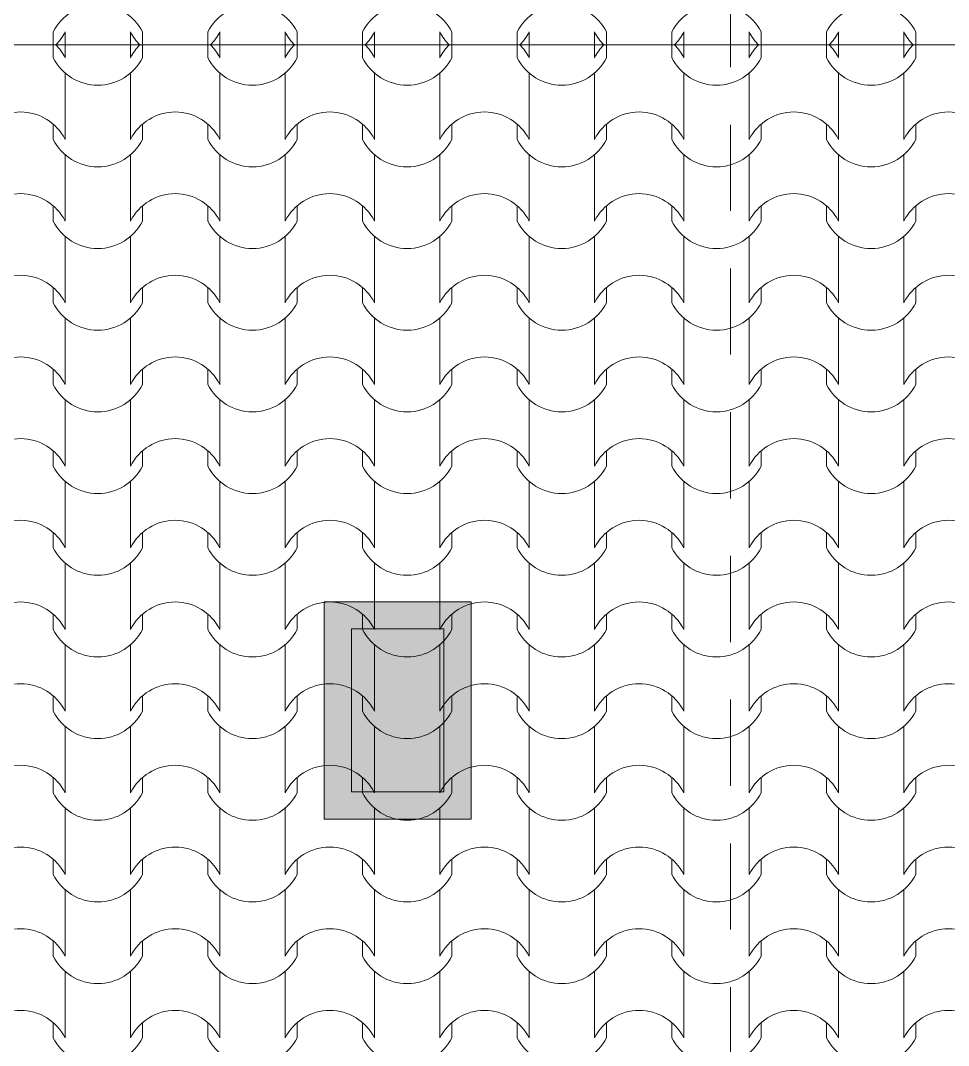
# Model space of a CAD drawing. Header units: feet. Extents: x 2791058 to 2855058, y -67651 to -26651.
# Drawn here: x 2826009 to 2829423, y -53907 to -50133 of the extents above; entities that cross this region are included whole.
import ezdxf

# ---------------------------------------------------------------- set-up
doc = ezdxf.new("R2010")
doc.units = ezdxf.units.FT
doc.header["$MEASUREMENT"] = 0
doc.linetypes.add('Long Dashed', pattern=[529.166651, 317.499995, -211.666656])
doc.layers.add('Shell - Roof_Pen_No__20', color=1, linetype='Continuous', lineweight=0)
doc.layers.add('Structural - Bearing_Pen_No__1', color=7, linetype='Continuous', lineweight=0)
doc.layers.add('Structural - Bearing_Pen_No__62', color=7, linetype='Continuous', lineweight=0, true_color=0xaaaaaa)
doc.layers.add('Structural - Bearing_Pen_No__82', color=7, linetype='Continuous', lineweight=0, true_color=0xaaaaaa)

# ---------------------------------------------------------------- blocks, each defined once
blk = doc.blocks.new('*X5', base_point=(2247653.8, -76425))
at = {"layer": 'Structural - Bearing_Pen_No__62', "color": 253, "linetype": 'Continuous', "lineweight": 0, "true_color": 0xaaaaaa}
for p, q in [((2826129.5, -50222.7), (2826129.5, -50175.3)), ((2826173.5, -50222.7), (2826173.5, -50175.3)), ((2826414, -50222.7), (2826414, -50175.3)), ((2826458, -50222.7), (2826458, -50175.3)), ((2826698.4, -50222.7), (2826698.4, -50175.3)), ((2826742.4, -50222.7), (2826742.4, -50175.3)), ((2826982.9, -50222.7), (2826982.9, -50175.3)), ((2827026.9, -50222.7), (2827026.9, -50175.3)), ((2827267.4, -50222.7), (2827267.4, -50175.3)), ((2827311.4, -50222.7), (2827311.4, -50175.3)), ((2827551.9, -50222.7), (2827551.9, -50175.3)), ((2827595.9, -50222.7), (2827595.9, -50175.3)), ((2827836.4, -50222.7), (2827836.4, -50175.3)), ((2827880.4, -50222.7), (2827880.4, -50175.3)), ((2828120.8, -50222.7), (2828120.8, -50175.3)), ((2828164.8, -50222.7), (2828164.8, -50175.3)), ((2828405.3, -50222.7), (2828405.3, -50175.3)), ((2828449.3, -50222.7), (2828449.3, -50175.3)), ((2828689.8, -50222.7), (2828689.8, -50175.3)), ((2828733.8, -50222.7), (2828733.8, -50175.3)), ((2828974.3, -50222.7), (2828974.3, -50175.3)), ((2829018.3, -50222.7), (2829018.3, -50175.3)), ((2829258.8, -50222.7), (2829258.8, -50175.3)), ((2829302.8, -50222.7), (2829302.8, -50175.3))]:
    blk.add_line(p, q, dxfattribs=at)
for centre, radius, start, end in [((2826293.7, -50257.9), 183.9, 26.7044, 153.2956), ((2826862.7, -50257.9), 183.9, 26.7044, 153.2956), ((2827431.6, -50257.9), 183.9, 26.7044, 153.2956), ((2828000.6, -50257.9), 183.9, 26.7044, 153.2956), ((2828569.6, -50257.9), 183.9, 26.7044, 153.2956), ((2829138.5, -50257.9), 183.9, 26.7044, 153.2956), ((2826008.7, -50091.4), 184.9, 314.7673, 333.0115), ((2826578.8, -50091.4), 184.9, 206.9885, 225.2327), ((2826577.7, -50091.4), 184.9, 314.7673, 333.0115), ((2827147.7, -50091.4), 184.9, 206.9885, 225.2327), ((2827146.6, -50091.4), 184.9, 314.7673, 333.0115), ((2827716.7, -50091.4), 184.9, 206.9885, 225.2327), ((2827715.6, -50091.4), 184.9, 314.7673, 333.0115), ((2828285.6, -50091.4), 184.9, 206.9885, 225.2327), ((2828284.5, -50091.4), 184.9, 314.7673, 333.0115), ((2828854.6, -50091.4), 184.9, 206.9885, 225.2327), ((2828853.5, -50091.4), 184.9, 314.7673, 333.0115), ((2829423.6, -50091.4), 184.9, 206.9885, 225.2327)]:
    blk.add_arc(centre, radius, start, end, dxfattribs=at)
blk = doc.blocks.new('Fill_3', base_point=(2247653.8, -74425))
at = {"layer": 'Structural - Bearing_Pen_No__1', "color": 7, "linetype": 'Continuous', "lineweight": 0}
blk.add_line((2821166.5, -50222.7), (2837066.5, -50222.7), dxfattribs=at)
at = {"layer": 'Structural - Bearing_Pen_No__62', "color": 253, "linetype": 'Continuous', "lineweight": 0, "true_color": 0xaaaaaa}
blk.add_blockref('*X5', (2247653.8, -76425), dxfattribs=at)
blk = doc.blocks.new('*X7', base_point=(2247653.8, -76425))
at = {"layer": 'Structural - Bearing_Pen_No__62', "color": 253, "linetype": 'Continuous', "lineweight": 0, "true_color": 0xaaaaaa}
for p, q in [((2826129.5, -50222.7), (2826129.5, -50270.1)), ((2826173.5, -50222.7), (2826173.5, -50270.1)), ((2826414, -50222.7), (2826414, -50270.1)), ((2826458, -50222.7), (2826458, -50270.1)), ((2826698.4, -50222.7), (2826698.4, -50270.1)), ((2826742.4, -50222.7), (2826742.4, -50270.1)), ((2826982.9, -50222.7), (2826982.9, -50270.1)), ((2827026.9, -50222.7), (2827026.9, -50270.1)), ((2827267.4, -50222.7), (2827267.4, -50270.1)), ((2827311.4, -50222.7), (2827311.4, -50270.1)), ((2827551.9, -50222.7), (2827551.9, -50270.1)), ((2827595.9, -50222.7), (2827595.9, -50270.1)), ((2827836.4, -50222.7), (2827836.4, -50270.1)), ((2827880.4, -50222.7), (2827880.4, -50270.1)), ((2828120.8, -50222.7), (2828120.8, -50270.1)), ((2828164.8, -50222.7), (2828164.8, -50270.1)), ((2828405.3, -50222.7), (2828405.3, -50270.1)), ((2828449.3, -50222.7), (2828449.3, -50270.1)), ((2828689.8, -50222.7), (2828689.8, -50270.1)), ((2828733.8, -50222.7), (2828733.8, -50270.1)), ((2828974.3, -50222.7), (2828974.3, -50270.1)), ((2829018.3, -50222.7), (2829018.3, -50270.1)), ((2829258.8, -50222.7), (2829258.8, -50270.1)), ((2829302.8, -50222.7), (2829302.8, -50270.1)), ((2826173.5, -50326.9), (2826173.5, -50448.8)), ((2826414, -50326.9), (2826414, -50448.8)), ((2826742.4, -50326.9), (2826742.4, -50448.8)), ((2826982.9, -50326.9), (2826982.9, -50448.8)), ((2827311.4, -50326.9), (2827311.4, -50448.8)), ((2827551.9, -50326.9), (2827551.9, -50448.8)), ((2827880.4, -50326.9), (2827880.4, -50448.8)), ((2828120.8, -50326.9), (2828120.8, -50448.8)), ((2828449.3, -50326.9), (2828449.3, -50448.8)), ((2828689.8, -50326.9), (2828689.8, -50448.8)), ((2829018.3, -50326.9), (2829018.3, -50448.8)), ((2829258.8, -50326.9), (2829258.8, -50448.8)), ((2826173.5, -50448.8), (2826173.5, -50570.7)), ((2826414, -50448.8), (2826414, -50570.7)), ((2826742.4, -50448.8), (2826742.4, -50570.7)), ((2826982.9, -50448.8), (2826982.9, -50570.7)), ((2827311.4, -50448.8), (2827311.4, -50570.7)), ((2827551.9, -50448.8), (2827551.9, -50570.7)), ((2827880.4, -50448.8), (2827880.4, -50570.7)), ((2828120.8, -50448.8), (2828120.8, -50570.7)), ((2828449.3, -50448.8), (2828449.3, -50570.7)), ((2828689.8, -50448.8), (2828689.8, -50570.7)), ((2829018.3, -50448.8), (2829018.3, -50570.7)), ((2829258.8, -50448.8), (2829258.8, -50570.7)), ((2826129.5, -50514.7), (2826129.5, -50570.7)), ((2826458, -50514.7), (2826458, -50570.7)), ((2826698.4, -50514.7), (2826698.4, -50570.7)), ((2827026.9, -50514.7), (2827026.9, -50570.7)), ((2827267.4, -50514.7), (2827267.4, -50570.7)), ((2827595.9, -50514.7), (2827595.9, -50570.7)), ((2827836.4, -50514.7), (2827836.4, -50570.7)), ((2828164.8, -50514.7), (2828164.8, -50570.7)), ((2828405.3, -50514.7), (2828405.3, -50570.7)), ((2828733.8, -50514.7), (2828733.8, -50570.7)), ((2828974.3, -50514.7), (2828974.3, -50570.7)), ((2829302.8, -50514.7), (2829302.8, -50570.7)), ((2826173.5, -50627.5), (2826173.5, -50749.5)), ((2826414, -50627.5), (2826414, -50749.5)), ((2826742.4, -50627.5), (2826742.4, -50749.5)), ((2826982.9, -50627.5), (2826982.9, -50749.5)), ((2827311.4, -50627.5), (2827311.4, -50749.5)), ((2827551.9, -50627.5), (2827551.9, -50749.5)), ((2827880.4, -50627.5), (2827880.4, -50749.5)), ((2828120.8, -50627.5), (2828120.8, -50749.5)), ((2828449.3, -50627.5), (2828449.3, -50749.5)), ((2828689.8, -50627.5), (2828689.8, -50749.5)), ((2829018.3, -50627.5), (2829018.3, -50749.5)), ((2829258.8, -50627.5), (2829258.8, -50749.5)), ((2826173.5, -50749.5), (2826173.5, -50871.4)), ((2826414, -50749.5), (2826414, -50871.4)), ((2826742.4, -50749.5), (2826742.4, -50871.4)), ((2826982.9, -50749.5), (2826982.9, -50871.4)), ((2827311.4, -50749.5), (2827311.4, -50871.4)), ((2827551.9, -50749.5), (2827551.9, -50871.4)), ((2827880.4, -50749.5), (2827880.4, -50871.4)), ((2828120.8, -50749.5), (2828120.8, -50871.4)), ((2828449.3, -50749.5), (2828449.3, -50871.4)), ((2828689.8, -50749.5), (2828689.8, -50871.4)), ((2829018.3, -50749.5), (2829018.3, -50871.4)), ((2829258.8, -50749.5), (2829258.8, -50871.4)), ((2826129.5, -50815.4), (2826129.5, -50871.4)), ((2826458, -50815.4), (2826458, -50871.4)), ((2826698.4, -50815.4), (2826698.4, -50871.4)), ((2827026.9, -50815.4), (2827026.9, -50871.4)), ((2827267.4, -50815.4), (2827267.4, -50871.4)), ((2827595.9, -50815.4), (2827595.9, -50871.4)), ((2827836.4, -50815.4), (2827836.4, -50871.4)), ((2828164.8, -50815.4), (2828164.8, -50871.4)), ((2828405.3, -50815.4), (2828405.3, -50871.4)), ((2828733.8, -50815.4), (2828733.8, -50871.4)), ((2828974.3, -50815.4), (2828974.3, -50871.4)), ((2829302.8, -50815.4), (2829302.8, -50871.4)), ((2826173.5, -50928.2), (2826173.5, -51050.1)), ((2826414, -50928.2), (2826414, -51050.1)), ((2826742.4, -50928.2), (2826742.4, -51050.1)), ((2826982.9, -50928.2), (2826982.9, -51050.1)), ((2827311.4, -50928.2), (2827311.4, -51050.1)), ((2827551.9, -50928.2), (2827551.9, -51050.1)), ((2827880.4, -50928.2), (2827880.4, -51050.1)), ((2828120.8, -50928.2), (2828120.8, -51050.1)), ((2828449.3, -50928.2), (2828449.3, -51050.1)), ((2828689.8, -50928.2), (2828689.8, -51050.1)), ((2829018.3, -50928.2), (2829018.3, -51050.1)), ((2829258.8, -50928.2), (2829258.8, -51050.1)), ((2826173.5, -51050.1), (2826173.5, -51172.1)), ((2826414, -51050.1), (2826414, -51172.1)), ((2826742.4, -51050.1), (2826742.4, -51172.1)), ((2826982.9, -51050.1), (2826982.9, -51172.1)), ((2827311.4, -51050.1), (2827311.4, -51172.1)), ((2827551.9, -51050.1), (2827551.9, -51172.1)), ((2827880.4, -51050.1), (2827880.4, -51172.1)), ((2828120.8, -51050.1), (2828120.8, -51172.1)), ((2828449.3, -51050.1), (2828449.3, -51172.1)), ((2828689.8, -51050.1), (2828689.8, -51172.1)), ((2829018.3, -51050.1), (2829018.3, -51172.1)), ((2829258.8, -51050.1), (2829258.8, -51172.1)), ((2826129.5, -51116), (2826129.5, -51172.1)), ((2826458, -51116), (2826458, -51172.1)), ((2826698.4, -51116), (2826698.4, -51172.1)), ((2827026.9, -51116), (2827026.9, -51172.1)), ((2827267.4, -51116), (2827267.4, -51172.1)), ((2827595.9, -51116), (2827595.9, -51172.1)), ((2827836.4, -51116), (2827836.4, -51172.1)), ((2828164.8, -51116), (2828164.8, -51172.1)), ((2828405.3, -51116), (2828405.3, -51172.1)), ((2828733.8, -51116), (2828733.8, -51172.1)), ((2828974.3, -51116), (2828974.3, -51172.1)), ((2829302.8, -51116), (2829302.8, -51172.1)), ((2826173.5, -51228.9), (2826173.5, -51350.8)), ((2826414, -51228.9), (2826414, -51350.8)), ((2826742.4, -51228.9), (2826742.4, -51350.8)), ((2826982.9, -51228.9), (2826982.9, -51350.8)), ((2827311.4, -51228.9), (2827311.4, -51350.8)), ((2827551.9, -51228.9), (2827551.9, -51350.8)), ((2827880.4, -51228.9), (2827880.4, -51350.8)), ((2828120.8, -51228.9), (2828120.8, -51350.8)), ((2828449.3, -51228.9), (2828449.3, -51350.8)), ((2828689.8, -51228.9), (2828689.8, -51350.8)), ((2829018.3, -51228.9), (2829018.3, -51350.8)), ((2829258.8, -51228.9), (2829258.8, -51350.8)), ((2826173.5, -51350.8), (2826173.5, -51472.8)), ((2826414, -51350.8), (2826414, -51472.8)), ((2826742.4, -51350.8), (2826742.4, -51472.8)), ((2826982.9, -51350.8), (2826982.9, -51472.8)), ((2827311.4, -51350.8), (2827311.4, -51472.8)), ((2827551.9, -51350.8), (2827551.9, -51472.8)), ((2827880.4, -51350.8), (2827880.4, -51472.8)), ((2828120.8, -51350.8), (2828120.8, -51472.8)), ((2828449.3, -51350.8), (2828449.3, -51472.8)), ((2828689.8, -51350.8), (2828689.8, -51472.8)), ((2829018.3, -51350.8), (2829018.3, -51472.8)), ((2829258.8, -51350.8), (2829258.8, -51472.8)), ((2826129.5, -51416.7), (2826129.5, -51472.8)), ((2826458, -51416.7), (2826458, -51472.8)), ((2826698.4, -51416.7), (2826698.4, -51472.8)), ((2827026.9, -51416.7), (2827026.9, -51472.8)), ((2827267.4, -51416.7), (2827267.4, -51472.8)), ((2827595.9, -51416.7), (2827595.9, -51472.8)), ((2827836.4, -51416.7), (2827836.4, -51472.8)), ((2828164.8, -51416.7), (2828164.8, -51472.8)), ((2828405.3, -51416.7), (2828405.3, -51472.8)), ((2828733.8, -51416.7), (2828733.8, -51472.8)), ((2828974.3, -51416.7), (2828974.3, -51472.8)), ((2829302.8, -51416.7), (2829302.8, -51472.8)), ((2826173.5, -51529.6), (2826173.5, -51651.5)), ((2826414, -51529.6), (2826414, -51651.5)), ((2826742.4, -51529.6), (2826742.4, -51651.5)), ((2826982.9, -51529.6), (2826982.9, -51651.5)), ((2827311.4, -51529.6), (2827311.4, -51651.5)), ((2827551.9, -51529.6), (2827551.9, -51651.5)), ((2827880.4, -51529.6), (2827880.4, -51651.5)), ((2828120.8, -51529.6), (2828120.8, -51651.5)), ((2828449.3, -51529.6), (2828449.3, -51651.5)), ((2828689.8, -51529.6), (2828689.8, -51651.5)), ((2829018.3, -51529.6), (2829018.3, -51651.5)), ((2829258.8, -51529.6), (2829258.8, -51651.5)), ((2826173.5, -51651.5), (2826173.5, -51773.4)), ((2826414, -51651.5), (2826414, -51773.4)), ((2826742.4, -51651.5), (2826742.4, -51773.4)), ((2826982.9, -51651.5), (2826982.9, -51773.4)), ((2827311.4, -51651.5), (2827311.4, -51773.4)), ((2827551.9, -51651.5), (2827551.9, -51773.4)), ((2827880.4, -51651.5), (2827880.4, -51773.4)), ((2828120.8, -51651.5), (2828120.8, -51773.4)), ((2828449.3, -51651.5), (2828449.3, -51773.4)), ((2828689.8, -51651.5), (2828689.8, -51773.4)), ((2829018.3, -51651.5), (2829018.3, -51773.4)), ((2829258.8, -51651.5), (2829258.8, -51773.4)), ((2826129.5, -51717.4), (2826129.5, -51773.4)), ((2826458, -51717.4), (2826458, -51773.4)), ((2826698.4, -51717.4), (2826698.4, -51773.4)), ((2827026.9, -51717.4), (2827026.9, -51773.4)), ((2827267.4, -51717.4), (2827267.4, -51773.4)), ((2827595.9, -51717.4), (2827595.9, -51773.4)), ((2827836.4, -51717.4), (2827836.4, -51773.4)), ((2828164.8, -51717.4), (2828164.8, -51773.4)), ((2828405.3, -51717.4), (2828405.3, -51773.4)), ((2828733.8, -51717.4), (2828733.8, -51773.4)), ((2828974.3, -51717.4), (2828974.3, -51773.4)), ((2829302.8, -51717.4), (2829302.8, -51773.4)), ((2826173.5, -51830.2), (2826173.5, -51952.2)), ((2826414, -51830.2), (2826414, -51952.2)), ((2826742.4, -51830.2), (2826742.4, -51952.2)), ((2826982.9, -51830.2), (2826982.9, -51952.2)), ((2827311.4, -51830.2), (2827311.4, -51952.2)), ((2827551.9, -51830.2), (2827551.9, -51952.2)), ((2827880.4, -51830.2), (2827880.4, -51952.2)), ((2828120.8, -51830.2), (2828120.8, -51952.2)), ((2828449.3, -51830.2), (2828449.3, -51952.2)), ((2828689.8, -51830.2), (2828689.8, -51952.2)), ((2829018.3, -51830.2), (2829018.3, -51952.2)), ((2829258.8, -51830.2), (2829258.8, -51952.2)), ((2826173.5, -51952.2), (2826173.5, -52074.1)), ((2826414, -51952.2), (2826414, -52074.1)), ((2826742.4, -51952.2), (2826742.4, -52074.1)), ((2826982.9, -51952.2), (2826982.9, -52074.1)), ((2827311.4, -51952.2), (2827311.4, -52074.1)), ((2827551.9, -51952.2), (2827551.9, -52074.1)), ((2827880.4, -51952.2), (2827880.4, -52074.1)), ((2828120.8, -51952.2), (2828120.8, -52074.1)), ((2828449.3, -51952.2), (2828449.3, -52074.1)), ((2828689.8, -51952.2), (2828689.8, -52074.1)), ((2829018.3, -51952.2), (2829018.3, -52074.1)), ((2829258.8, -51952.2), (2829258.8, -52074.1)), ((2826129.5, -52018), (2826129.5, -52074.1)), ((2826458, -52018), (2826458, -52074.1)), ((2826698.4, -52018), (2826698.4, -52074.1)), ((2827026.9, -52018), (2827026.9, -52074.1)), ((2827267.4, -52018), (2827267.4, -52074.1)), ((2827595.9, -52018), (2827595.9, -52074.1)), ((2827836.4, -52018), (2827836.4, -52074.1)), ((2828164.8, -52018), (2828164.8, -52074.1)), ((2828405.3, -52018), (2828405.3, -52074.1)), ((2828733.8, -52018), (2828733.8, -52074.1)), ((2828974.3, -52018), (2828974.3, -52074.1)), ((2829302.8, -52018), (2829302.8, -52074.1)), ((2826173.5, -52130.9), (2826173.5, -52252.8)), ((2826414, -52130.9), (2826414, -52252.8)), ((2826742.4, -52130.9), (2826742.4, -52252.8)), ((2826982.9, -52130.9), (2826982.9, -52252.8)), ((2827311.4, -52130.9), (2827311.4, -52252.8)), ((2827551.9, -52130.9), (2827551.9, -52252.8)), ((2827880.4, -52130.9), (2827880.4, -52252.8)), ((2828120.8, -52130.9), (2828120.8, -52252.8)), ((2828449.3, -52130.9), (2828449.3, -52252.8)), ((2828689.8, -52130.9), (2828689.8, -52252.8)), ((2829018.3, -52130.9), (2829018.3, -52252.8)), ((2829258.8, -52130.9), (2829258.8, -52252.8)), ((2826173.5, -52252.8), (2826173.5, -52374.8)), ((2826414, -52252.8), (2826414, -52374.8)), ((2826742.4, -52252.8), (2826742.4, -52374.8)), ((2826982.9, -52252.8), (2826982.9, -52374.8)), ((2827311.4, -52252.8), (2827311.4, -52374.8)), ((2827551.9, -52252.8), (2827551.9, -52374.8)), ((2827880.4, -52252.8), (2827880.4, -52374.8)), ((2828120.8, -52252.8), (2828120.8, -52374.8)), ((2828449.3, -52252.8), (2828449.3, -52374.8)), ((2828689.8, -52252.8), (2828689.8, -52374.8)), ((2829018.3, -52252.8), (2829018.3, -52374.8)), ((2829258.8, -52252.8), (2829258.8, -52374.8)), ((2826129.5, -52318.7), (2826129.5, -52374.8)), ((2826458, -52318.7), (2826458, -52374.8)), ((2826698.4, -52318.7), (2826698.4, -52374.8)), ((2827026.9, -52318.7), (2827026.9, -52374.8)), ((2827267.4, -52318.7), (2827267.4, -52374.8)), ((2827595.9, -52318.7), (2827595.9, -52374.8)), ((2827836.4, -52318.7), (2827836.4, -52374.8)), ((2828164.8, -52318.7), (2828164.8, -52374.8)), ((2828405.3, -52318.7), (2828405.3, -52374.8)), ((2828733.8, -52318.7), (2828733.8, -52374.8)), ((2828974.3, -52318.7), (2828974.3, -52374.8)), ((2829302.8, -52318.7), (2829302.8, -52374.8)), ((2826173.5, -52431.6), (2826173.5, -52553.5)), ((2826414, -52431.6), (2826414, -52553.5)), ((2826742.4, -52431.6), (2826742.4, -52553.5)), ((2826982.9, -52431.6), (2826982.9, -52553.5)), ((2827311.4, -52431.6), (2827311.4, -52553.5)), ((2827551.9, -52431.6), (2827551.9, -52553.5)), ((2827880.4, -52431.6), (2827880.4, -52553.5)), ((2828120.8, -52431.6), (2828120.8, -52553.5)), ((2828449.3, -52431.6), (2828449.3, -52553.5)), ((2828689.8, -52431.6), (2828689.8, -52553.5)), ((2829018.3, -52431.6), (2829018.3, -52553.5)), ((2829258.8, -52431.6), (2829258.8, -52553.5)), ((2826173.5, -52553.5), (2826173.5, -52675.4)), ((2826414, -52553.5), (2826414, -52675.4)), ((2826742.4, -52553.5), (2826742.4, -52675.4)), ((2826982.9, -52553.5), (2826982.9, -52675.4)), ((2827311.4, -52553.5), (2827311.4, -52675.4)), ((2827551.9, -52553.5), (2827551.9, -52675.4)), ((2827880.4, -52553.5), (2827880.4, -52675.4)), ((2828120.8, -52553.5), (2828120.8, -52675.4)), ((2828449.3, -52553.5), (2828449.3, -52675.4)), ((2828689.8, -52553.5), (2828689.8, -52675.4)), ((2829018.3, -52553.5), (2829018.3, -52675.4)), ((2829258.8, -52553.5), (2829258.8, -52675.4)), ((2826129.5, -52619.4), (2826129.5, -52675.4)), ((2826458, -52619.4), (2826458, -52675.4)), ((2826698.4, -52619.4), (2826698.4, -52675.4)), ((2827026.9, -52619.4), (2827026.9, -52675.4)), ((2827267.4, -52619.4), (2827267.4, -52675.4)), ((2827595.9, -52619.4), (2827595.9, -52675.4)), ((2827836.4, -52619.4), (2827836.4, -52675.4)), ((2828164.8, -52619.4), (2828164.8, -52675.4)), ((2828405.3, -52619.4), (2828405.3, -52675.4)), ((2828733.8, -52619.4), (2828733.8, -52675.4)), ((2828974.3, -52619.4), (2828974.3, -52675.4)), ((2829302.8, -52619.4), (2829302.8, -52675.4)), ((2826173.5, -52732.2), (2826173.5, -52854.2)), ((2826414, -52732.2), (2826414, -52854.2)), ((2826742.4, -52732.2), (2826742.4, -52854.2)), ((2826982.9, -52732.2), (2826982.9, -52854.2)), ((2827311.4, -52732.2), (2827311.4, -52854.2)), ((2827551.9, -52732.2), (2827551.9, -52854.2)), ((2827880.4, -52732.2), (2827880.4, -52854.2)), ((2828120.8, -52732.2), (2828120.8, -52854.2)), ((2828449.3, -52732.2), (2828449.3, -52854.2)), ((2828689.8, -52732.2), (2828689.8, -52854.2)), ((2829018.3, -52732.2), (2829018.3, -52854.2)), ((2829258.8, -52732.2), (2829258.8, -52854.2)), ((2826173.5, -52854.2), (2826173.5, -52976.1)), ((2826414, -52854.2), (2826414, -52976.1)), ((2826742.4, -52854.2), (2826742.4, -52976.1)), ((2826982.9, -52854.2), (2826982.9, -52976.1)), ((2827311.4, -52854.2), (2827311.4, -52976.1)), ((2827551.9, -52854.2), (2827551.9, -52976.1)), ((2827880.4, -52854.2), (2827880.4, -52976.1)), ((2828120.8, -52854.2), (2828120.8, -52976.1)), ((2828449.3, -52854.2), (2828449.3, -52976.1)), ((2828689.8, -52854.2), (2828689.8, -52976.1)), ((2829018.3, -52854.2), (2829018.3, -52976.1)), ((2829258.8, -52854.2), (2829258.8, -52976.1)), ((2826129.5, -52920.1), (2826129.5, -52976.1)), ((2826458, -52920.1), (2826458, -52976.1)), ((2826698.4, -52920.1), (2826698.4, -52976.1)), ((2827026.9, -52920.1), (2827026.9, -52976.1)), ((2827267.4, -52920.1), (2827267.4, -52976.1)), ((2827595.9, -52920.1), (2827595.9, -52976.1)), ((2827836.4, -52920.1), (2827836.4, -52976.1)), ((2828164.8, -52920.1), (2828164.8, -52976.1)), ((2828405.3, -52920.1), (2828405.3, -52976.1)), ((2828733.8, -52920.1), (2828733.8, -52976.1)), ((2828974.3, -52920.1), (2828974.3, -52976.1)), ((2829302.8, -52920.1), (2829302.8, -52976.1)), ((2826173.5, -53032.9), (2826173.5, -53154.9)), ((2826414, -53032.9), (2826414, -53154.9)), ((2826742.4, -53032.9), (2826742.4, -53154.9)), ((2826982.9, -53032.9), (2826982.9, -53154.9)), ((2827311.4, -53032.9), (2827311.4, -53154.9)), ((2827551.9, -53032.9), (2827551.9, -53154.9)), ((2827880.4, -53032.9), (2827880.4, -53154.9)), ((2828120.8, -53032.9), (2828120.8, -53154.9)), ((2828449.3, -53032.9), (2828449.3, -53154.9)), ((2828689.8, -53032.9), (2828689.8, -53154.9)), ((2829018.3, -53032.9), (2829018.3, -53154.9)), ((2829258.8, -53032.9), (2829258.8, -53154.9)), ((2826173.5, -53154.9), (2826173.5, -53276.8)), ((2826414, -53154.9), (2826414, -53276.8)), ((2826742.4, -53154.9), (2826742.4, -53276.8)), ((2826982.9, -53154.9), (2826982.9, -53276.8)), ((2827311.4, -53154.9), (2827311.4, -53276.8)), ((2827551.9, -53154.9), (2827551.9, -53276.8)), ((2827880.4, -53154.9), (2827880.4, -53276.8)), ((2828120.8, -53154.9), (2828120.8, -53276.8)), ((2828449.3, -53154.9), (2828449.3, -53276.8)), ((2828689.8, -53154.9), (2828689.8, -53276.8)), ((2829018.3, -53154.9), (2829018.3, -53276.8)), ((2829258.8, -53154.9), (2829258.8, -53276.8)), ((2826129.5, -53220.7), (2826129.5, -53276.8)), ((2826458, -53220.7), (2826458, -53276.8)), ((2826698.4, -53220.7), (2826698.4, -53276.8)), ((2827026.9, -53220.7), (2827026.9, -53276.8)), ((2827267.4, -53220.7), (2827267.4, -53276.8)), ((2827595.9, -53220.7), (2827595.9, -53276.8)), ((2827836.4, -53220.7), (2827836.4, -53276.8)), ((2828164.8, -53220.7), (2828164.8, -53276.8)), ((2828405.3, -53220.7), (2828405.3, -53276.8)), ((2828733.8, -53220.7), (2828733.8, -53276.8)), ((2828974.3, -53220.7), (2828974.3, -53276.8)), ((2829302.8, -53220.7), (2829302.8, -53276.8)), ((2826173.5, -53333.6), (2826173.5, -53455.5)), ((2826414, -53333.6), (2826414, -53455.5)), ((2826742.4, -53333.6), (2826742.4, -53455.5)), ((2826982.9, -53333.6), (2826982.9, -53455.5)), ((2827311.4, -53333.6), (2827311.4, -53455.5)), ((2827551.9, -53333.6), (2827551.9, -53455.5)), ((2827880.4, -53333.6), (2827880.4, -53455.5)), ((2828120.8, -53333.6), (2828120.8, -53455.5)), ((2828449.3, -53333.6), (2828449.3, -53455.5)), ((2828689.8, -53333.6), (2828689.8, -53455.5)), ((2829018.3, -53333.6), (2829018.3, -53455.5)), ((2829258.8, -53333.6), (2829258.8, -53455.5)), ((2826173.5, -53455.5), (2826173.5, -53577.5)), ((2826414, -53455.5), (2826414, -53577.5)), ((2826742.4, -53455.5), (2826742.4, -53577.5)), ((2826982.9, -53455.5), (2826982.9, -53577.5)), ((2827311.4, -53455.5), (2827311.4, -53577.5)), ((2827551.9, -53455.5), (2827551.9, -53577.5)), ((2827880.4, -53455.5), (2827880.4, -53577.5)), ((2828120.8, -53455.5), (2828120.8, -53577.5)), ((2828449.3, -53455.5), (2828449.3, -53577.5)), ((2828689.8, -53455.5), (2828689.8, -53577.5)), ((2829018.3, -53455.5), (2829018.3, -53577.5)), ((2829258.8, -53455.5), (2829258.8, -53577.5)), ((2826129.5, -53521.4), (2826129.5, -53577.5)), ((2826458, -53521.4), (2826458, -53577.5)), ((2826698.4, -53521.4), (2826698.4, -53577.5)), ((2827026.9, -53521.4), (2827026.9, -53577.5)), ((2827267.4, -53521.4), (2827267.4, -53577.5)), ((2827595.9, -53521.4), (2827595.9, -53577.5)), ((2827836.4, -53521.4), (2827836.4, -53577.5)), ((2828164.8, -53521.4), (2828164.8, -53577.5)), ((2828405.3, -53521.4), (2828405.3, -53577.5)), ((2828733.8, -53521.4), (2828733.8, -53577.5)), ((2828974.3, -53521.4), (2828974.3, -53577.5)), ((2829302.8, -53521.4), (2829302.8, -53577.5)), ((2826173.5, -53634.3), (2826173.5, -53756.2)), ((2826414, -53634.3), (2826414, -53756.2)), ((2826742.4, -53634.3), (2826742.4, -53756.2)), ((2826982.9, -53634.3), (2826982.9, -53756.2)), ((2827311.4, -53634.3), (2827311.4, -53756.2)), ((2827551.9, -53634.3), (2827551.9, -53756.2)), ((2827880.4, -53634.3), (2827880.4, -53756.2)), ((2828120.8, -53634.3), (2828120.8, -53756.2)), ((2828449.3, -53634.3), (2828449.3, -53756.2)), ((2828689.8, -53634.3), (2828689.8, -53756.2)), ((2829018.3, -53634.3), (2829018.3, -53756.2)), ((2829258.8, -53634.3), (2829258.8, -53756.2)), ((2826173.5, -53756.2), (2826173.5, -53878.1)), ((2826414, -53756.2), (2826414, -53878.1)), ((2826742.4, -53756.2), (2826742.4, -53878.1)), ((2826982.9, -53756.2), (2826982.9, -53878.1)), ((2827311.4, -53756.2), (2827311.4, -53878.1)), ((2827551.9, -53756.2), (2827551.9, -53878.1)), ((2827880.4, -53756.2), (2827880.4, -53878.1)), ((2828120.8, -53756.2), (2828120.8, -53878.1)), ((2828449.3, -53756.2), (2828449.3, -53878.1)), ((2828689.8, -53756.2), (2828689.8, -53878.1)), ((2829018.3, -53756.2), (2829018.3, -53878.1)), ((2829258.8, -53756.2), (2829258.8, -53878.1)), ((2826129.5, -53822.1), (2826129.5, -53878.1)), ((2826458, -53822.1), (2826458, -53878.1)), ((2826698.4, -53822.1), (2826698.4, -53878.1)), ((2827026.9, -53822.1), (2827026.9, -53878.1)), ((2827267.4, -53822.1), (2827267.4, -53878.1)), ((2827595.9, -53822.1), (2827595.9, -53878.1)), ((2827836.4, -53822.1), (2827836.4, -53878.1)), ((2828164.8, -53822.1), (2828164.8, -53878.1)), ((2828405.3, -53822.1), (2828405.3, -53878.1)), ((2828733.8, -53822.1), (2828733.8, -53878.1)), ((2828974.3, -53822.1), (2828974.3, -53878.1)), ((2829302.8, -53822.1), (2829302.8, -53878.1))]:
    blk.add_line(p, q, dxfattribs=at)
for centre, radius, start, end in [((2826008.7, -50354), 184.9, 26.9885, 45.2327), ((2826578.8, -50354), 184.9, 134.7673, 153.0115), ((2826577.7, -50354), 184.9, 26.9885, 45.2327), ((2827147.7, -50354), 184.9, 134.7673, 153.0115), ((2827146.6, -50354), 184.9, 26.9885, 45.2327), ((2827716.7, -50354), 184.9, 134.7673, 153.0115), ((2827715.6, -50354), 184.9, 26.9885, 45.2327), ((2828285.6, -50354), 184.9, 134.7673, 153.0115), ((2828284.5, -50354), 184.9, 26.9885, 45.2327), ((2828854.6, -50354), 184.9, 134.7673, 153.0115), ((2828853.5, -50354), 184.9, 26.9885, 45.2327), ((2829423.6, -50354), 184.9, 134.7673, 153.0115), ((2826293.7, -50187.4), 183.9, 206.7044, 333.2956), ((2826862.7, -50187.4), 183.9, 206.7044, 333.2956), ((2827431.6, -50187.4), 183.9, 206.7044, 333.2956), ((2828000.6, -50187.4), 183.9, 206.7044, 333.2956), ((2828569.6, -50187.4), 183.9, 206.7044, 333.2956), ((2829138.5, -50187.4), 183.9, 206.7044, 333.2956), ((2826009.8, -50654.7), 184.9, 90.1705, 153.0115), ((2826008.7, -50654.7), 184.9, 26.9885, 89.8295), ((2826578.8, -50654.7), 184.9, 90.1705, 153.0115), ((2826577.7, -50654.7), 184.9, 26.9885, 89.8295), ((2827147.7, -50654.7), 184.9, 90.1705, 153.0115), ((2827146.6, -50654.7), 184.9, 26.9885, 89.8295), ((2827716.7, -50654.7), 184.9, 90.1705, 153.0115), ((2827715.6, -50654.7), 184.9, 26.9885, 89.8295), ((2828285.6, -50654.7), 184.9, 90.1705, 153.0115), ((2828284.5, -50654.7), 184.9, 26.9885, 89.8295), ((2828854.6, -50654.7), 184.9, 90.1705, 153.0115), ((2828853.5, -50654.7), 184.9, 26.9885, 89.8295), ((2829423.6, -50654.7), 184.9, 90.1705, 153.0115), ((2829422.5, -50654.7), 184.9, 26.9885, 89.8295), ((2826293.7, -50488.1), 183.9, 206.7044, 333.2956), ((2826862.7, -50488.1), 183.9, 206.7044, 333.2956), ((2827431.6, -50488.1), 183.9, 206.7044, 333.2956), ((2828000.6, -50488.1), 183.9, 206.7044, 333.2956), ((2828569.6, -50488.1), 183.9, 206.7044, 333.2956), ((2829138.5, -50488.1), 183.9, 206.7044, 333.2956), ((2826009.8, -50955.3), 184.9, 90.1705, 153.0115), ((2826008.7, -50955.3), 184.9, 26.9885, 89.8295), ((2826578.8, -50955.3), 184.9, 90.1705, 153.0115), ((2826577.7, -50955.3), 184.9, 26.9885, 89.8295), ((2827147.7, -50955.3), 184.9, 90.1705, 153.0115), ((2827146.6, -50955.3), 184.9, 26.9885, 89.8295), ((2827716.7, -50955.3), 184.9, 90.1705, 153.0115), ((2827715.6, -50955.3), 184.9, 26.9885, 89.8295), ((2828285.6, -50955.3), 184.9, 90.1705, 153.0115), ((2828284.5, -50955.3), 184.9, 26.9885, 89.8295), ((2828854.6, -50955.3), 184.9, 90.1705, 153.0115), ((2828853.5, -50955.3), 184.9, 26.9885, 89.8295), ((2829423.6, -50955.3), 184.9, 90.1705, 153.0115), ((2829422.5, -50955.3), 184.9, 26.9885, 89.8295), ((2826293.7, -50788.8), 183.9, 206.7044, 333.2956), ((2826862.7, -50788.8), 183.9, 206.7044, 333.2956), ((2827431.6, -50788.8), 183.9, 206.7044, 333.2956), ((2828000.6, -50788.8), 183.9, 206.7044, 333.2956), ((2828569.6, -50788.8), 183.9, 206.7044, 333.2956), ((2829138.5, -50788.8), 183.9, 206.7044, 333.2956), ((2826009.8, -51256), 184.9, 90.1705, 153.0115), ((2826008.7, -51256), 184.9, 26.9885, 89.8295), ((2826578.8, -51256), 184.9, 90.1705, 153.0115), ((2826577.7, -51256), 184.9, 26.9885, 89.8295), ((2827147.7, -51256), 184.9, 90.1705, 153.0115), ((2827146.6, -51256), 184.9, 26.9885, 89.8295), ((2827716.7, -51256), 184.9, 90.1705, 153.0115), ((2827715.6, -51256), 184.9, 26.9885, 89.8295), ((2828285.6, -51256), 184.9, 90.1705, 153.0115), ((2828284.5, -51256), 184.9, 26.9885, 89.8295), ((2828854.6, -51256), 184.9, 90.1705, 153.0115), ((2828853.5, -51256), 184.9, 26.9885, 89.8295), ((2829423.6, -51256), 184.9, 90.1705, 153.0115), ((2829422.5, -51256), 184.9, 26.9885, 89.8295), ((2826293.7, -51089.5), 183.9, 206.7044, 333.2956), ((2826862.7, -51089.5), 183.9, 206.7044, 333.2956), ((2827431.6, -51089.5), 183.9, 206.7044, 333.2956), ((2828000.6, -51089.5), 183.9, 206.7044, 333.2956), ((2828569.6, -51089.5), 183.9, 206.7044, 333.2956), ((2829138.5, -51089.5), 183.9, 206.7044, 333.2956), ((2826009.8, -51556.7), 184.9, 90.1705, 153.0115), ((2826008.7, -51556.7), 184.9, 26.9885, 89.8295), ((2826578.8, -51556.7), 184.9, 90.1705, 153.0115), ((2826577.7, -51556.7), 184.9, 26.9885, 89.8295), ((2827147.7, -51556.7), 184.9, 90.1705, 153.0115), ((2827146.6, -51556.7), 184.9, 26.9885, 89.8295), ((2827716.7, -51556.7), 184.9, 90.1705, 153.0115), ((2827715.6, -51556.7), 184.9, 26.9885, 89.8295), ((2828285.6, -51556.7), 184.9, 90.1705, 153.0115), ((2828284.5, -51556.7), 184.9, 26.9885, 89.8295), ((2828854.6, -51556.7), 184.9, 90.1705, 153.0115), ((2828853.5, -51556.7), 184.9, 26.9885, 89.8295), ((2829423.6, -51556.7), 184.9, 90.1705, 153.0115), ((2829422.5, -51556.7), 184.9, 26.9885, 89.8295), ((2826293.7, -51390.1), 183.9, 206.7044, 333.2956), ((2826862.7, -51390.1), 183.9, 206.7044, 333.2956), ((2827431.6, -51390.1), 183.9, 206.7044, 333.2956), ((2828000.6, -51390.1), 183.9, 206.7044, 333.2956), ((2828569.6, -51390.1), 183.9, 206.7044, 333.2956), ((2829138.5, -51390.1), 183.9, 206.7044, 333.2956), ((2826009.8, -51857.4), 184.9, 90.1705, 153.0115), ((2826008.7, -51857.4), 184.9, 26.9885, 89.8295), ((2826578.8, -51857.4), 184.9, 90.1705, 153.0115), ((2826577.7, -51857.4), 184.9, 26.9885, 89.8295), ((2827147.7, -51857.4), 184.9, 90.1705, 153.0115), ((2827146.6, -51857.4), 184.9, 26.9885, 89.8295), ((2827716.7, -51857.4), 184.9, 90.1705, 153.0115), ((2827715.6, -51857.4), 184.9, 26.9885, 89.8295), ((2828285.6, -51857.4), 184.9, 90.1705, 153.0115), ((2828284.5, -51857.4), 184.9, 26.9885, 89.8295), ((2828854.6, -51857.4), 184.9, 90.1705, 153.0115), ((2828853.5, -51857.4), 184.9, 26.9885, 89.8295), ((2829423.6, -51857.4), 184.9, 90.1705, 153.0115), ((2829422.5, -51857.4), 184.9, 26.9885, 89.8295), ((2826293.7, -51690.8), 183.9, 206.7044, 333.2956), ((2826862.7, -51690.8), 183.9, 206.7044, 333.2956), ((2827431.6, -51690.8), 183.9, 206.7044, 333.2956), ((2828000.6, -51690.8), 183.9, 206.7044, 333.2956), ((2828569.6, -51690.8), 183.9, 206.7044, 333.2956), ((2829138.5, -51690.8), 183.9, 206.7044, 333.2956), ((2826009.8, -52158), 184.9, 90.1705, 153.0115), ((2826008.7, -52158), 184.9, 26.9885, 89.8295), ((2826578.8, -52158), 184.9, 90.1705, 153.0115), ((2826577.7, -52158), 184.9, 26.9885, 89.8295), ((2827147.7, -52158), 184.9, 90.1705, 153.0115), ((2827146.6, -52158), 184.9, 26.9885, 89.8295), ((2827716.7, -52158), 184.9, 90.1705, 153.0115), ((2827715.6, -52158), 184.9, 26.9885, 89.8295), ((2828285.6, -52158), 184.9, 90.1705, 153.0115), ((2828284.5, -52158), 184.9, 26.9885, 89.8295), ((2828854.6, -52158), 184.9, 90.1705, 153.0115), ((2828853.5, -52158), 184.9, 26.9885, 89.8295), ((2829423.6, -52158), 184.9, 90.1705, 153.0115), ((2829422.5, -52158), 184.9, 26.9885, 89.8295), ((2826293.7, -51991.5), 183.9, 206.7044, 333.2956), ((2826862.7, -51991.5), 183.9, 206.7044, 333.2956), ((2827431.6, -51991.5), 183.9, 206.7044, 333.2956), ((2828000.6, -51991.5), 183.9, 206.7044, 333.2956), ((2828569.6, -51991.5), 183.9, 206.7044, 333.2956), ((2829138.5, -51991.5), 183.9, 206.7044, 333.2956), ((2826009.8, -52458.7), 184.9, 90.1705, 153.0115), ((2826008.7, -52458.7), 184.9, 26.9885, 89.8295), ((2826578.8, -52458.7), 184.9, 90.1705, 153.0115), ((2826577.7, -52458.7), 184.9, 26.9885, 89.8295), ((2827147.7, -52458.7), 184.9, 90.1705, 153.0115), ((2827146.6, -52458.7), 184.9, 26.9885, 89.8295), ((2827716.7, -52458.7), 184.9, 90.1705, 153.0115), ((2827715.6, -52458.7), 184.9, 26.9885, 89.8295), ((2828285.6, -52458.7), 184.9, 90.1705, 153.0115), ((2828284.5, -52458.7), 184.9, 26.9885, 89.8295), ((2828854.6, -52458.7), 184.9, 90.1705, 153.0115), ((2828853.5, -52458.7), 184.9, 26.9885, 89.8295), ((2829423.6, -52458.7), 184.9, 90.1705, 153.0115), ((2829422.5, -52458.7), 184.9, 26.9885, 89.8295), ((2826293.7, -52292.2), 183.9, 206.7044, 333.2956), ((2826862.7, -52292.2), 183.9, 206.7044, 333.2956), ((2827431.6, -52292.2), 183.9, 206.7044, 333.2956), ((2828000.6, -52292.2), 183.9, 206.7044, 333.2956), ((2828569.6, -52292.2), 183.9, 206.7044, 333.2956), ((2829138.5, -52292.2), 183.9, 206.7044, 333.2956), ((2826009.8, -52759.4), 184.9, 90.1705, 153.0115), ((2826008.7, -52759.4), 184.9, 26.9885, 89.8295), ((2826578.8, -52759.4), 184.9, 90.1705, 153.0115), ((2826577.7, -52759.4), 184.9, 26.9885, 89.8295), ((2827147.7, -52759.4), 184.9, 90.1705, 153.0115), ((2827146.6, -52759.4), 184.9, 26.9885, 89.8295), ((2827716.7, -52759.4), 184.9, 90.1705, 153.0115), ((2827715.6, -52759.4), 184.9, 26.9885, 89.8295), ((2828285.6, -52759.4), 184.9, 90.1705, 153.0115), ((2828284.5, -52759.4), 184.9, 26.9885, 89.8295), ((2828854.6, -52759.4), 184.9, 90.1705, 153.0115), ((2828853.5, -52759.4), 184.9, 26.9885, 89.8295), ((2829423.6, -52759.4), 184.9, 90.1705, 153.0115), ((2829422.5, -52759.4), 184.9, 26.9885, 89.8295), ((2826293.7, -52592.8), 183.9, 206.7044, 333.2956), ((2826862.7, -52592.8), 183.9, 206.7044, 333.2956), ((2827431.6, -52592.8), 183.9, 206.7044, 333.2956), ((2828000.6, -52592.8), 183.9, 206.7044, 333.2956), ((2828569.6, -52592.8), 183.9, 206.7044, 333.2956), ((2829138.5, -52592.8), 183.9, 206.7044, 333.2956), ((2826009.8, -53060), 184.9, 90.1705, 153.0115), ((2826008.7, -53060), 184.9, 26.9885, 89.8295), ((2826578.8, -53060), 184.9, 90.1705, 153.0115), ((2826577.7, -53060), 184.9, 26.9885, 89.8295), ((2827147.7, -53060), 184.9, 90.1705, 153.0115), ((2827146.6, -53060), 184.9, 26.9885, 89.8295), ((2827716.7, -53060), 184.9, 90.1705, 153.0115), ((2827715.6, -53060), 184.9, 26.9885, 89.8295), ((2828285.6, -53060), 184.9, 90.1705, 153.0115), ((2828284.5, -53060), 184.9, 26.9885, 89.8295), ((2828854.6, -53060), 184.9, 90.1705, 153.0115), ((2828853.5, -53060), 184.9, 26.9885, 89.8295), ((2829423.6, -53060), 184.9, 90.1705, 153.0115), ((2829422.5, -53060), 184.9, 26.9885, 89.8295), ((2826293.7, -52893.5), 183.9, 206.7044, 333.2956), ((2826862.7, -52893.5), 183.9, 206.7044, 333.2956), ((2827431.6, -52893.5), 183.9, 206.7044, 333.2956), ((2828000.6, -52893.5), 183.9, 206.7044, 333.2956), ((2828569.6, -52893.5), 183.9, 206.7044, 333.2956), ((2829138.5, -52893.5), 183.9, 206.7044, 333.2956), ((2826009.8, -53360.7), 184.9, 90.1705, 153.0115), ((2826008.7, -53360.7), 184.9, 26.9885, 89.8295), ((2826578.8, -53360.7), 184.9, 90.1705, 153.0115), ((2826577.7, -53360.7), 184.9, 26.9885, 89.8295), ((2827147.7, -53360.7), 184.9, 90.1705, 153.0115), ((2827146.6, -53360.7), 184.9, 26.9885, 89.8295), ((2827716.7, -53360.7), 184.9, 90.1705, 153.0115), ((2827715.6, -53360.7), 184.9, 26.9885, 89.8295), ((2828285.6, -53360.7), 184.9, 90.1705, 153.0115), ((2828284.5, -53360.7), 184.9, 26.9885, 89.8295), ((2828854.6, -53360.7), 184.9, 90.1705, 153.0115), ((2828853.5, -53360.7), 184.9, 26.9885, 89.8295), ((2829423.6, -53360.7), 184.9, 90.1705, 153.0115), ((2829422.5, -53360.7), 184.9, 26.9885, 89.8295), ((2826293.7, -53194.2), 183.9, 206.7044, 333.2956), ((2826862.7, -53194.2), 183.9, 206.7044, 333.2956), ((2827431.6, -53194.2), 183.9, 206.7044, 333.2956), ((2828000.6, -53194.2), 183.9, 206.7044, 333.2956), ((2828569.6, -53194.2), 183.9, 206.7044, 333.2956), ((2829138.5, -53194.2), 183.9, 206.7044, 333.2956), ((2826009.8, -53661.4), 184.9, 90.1705, 153.0115), ((2826008.7, -53661.4), 184.9, 26.9885, 89.8295), ((2826578.8, -53661.4), 184.9, 90.1705, 153.0115), ((2826577.7, -53661.4), 184.9, 26.9885, 89.8295), ((2827147.7, -53661.4), 184.9, 90.1705, 153.0115), ((2827146.6, -53661.4), 184.9, 26.9885, 89.8295), ((2827716.7, -53661.4), 184.9, 90.1705, 153.0115), ((2827715.6, -53661.4), 184.9, 26.9885, 89.8295), ((2828285.6, -53661.4), 184.9, 90.1705, 153.0115), ((2828284.5, -53661.4), 184.9, 26.9885, 89.8295), ((2828854.6, -53661.4), 184.9, 90.1705, 153.0115), ((2828853.5, -53661.4), 184.9, 26.9885, 89.8295), ((2829423.6, -53661.4), 184.9, 90.1705, 153.0115), ((2829422.5, -53661.4), 184.9, 26.9885, 89.8295), ((2826293.7, -53494.8), 183.9, 206.7044, 333.2956), ((2826862.7, -53494.8), 183.9, 206.7044, 333.2956), ((2827431.6, -53494.8), 183.9, 206.7044, 333.2956), ((2828000.6, -53494.8), 183.9, 206.7044, 333.2956), ((2828569.6, -53494.8), 183.9, 206.7044, 333.2956), ((2829138.5, -53494.8), 183.9, 206.7044, 333.2956), ((2826009.8, -53962.1), 184.9, 90.1705, 153.0115), ((2826008.7, -53962.1), 184.9, 26.9885, 89.8295), ((2826578.8, -53962.1), 184.9, 90.1705, 153.0115), ((2826577.7, -53962.1), 184.9, 26.9885, 89.8295), ((2827147.7, -53962.1), 184.9, 90.1705, 153.0115), ((2827146.6, -53962.1), 184.9, 26.9885, 89.8295), ((2827716.7, -53962.1), 184.9, 90.1705, 153.0115), ((2827715.6, -53962.1), 184.9, 26.9885, 89.8295), ((2828285.6, -53962.1), 184.9, 90.1705, 153.0115), ((2828284.5, -53962.1), 184.9, 26.9885, 89.8295), ((2828854.6, -53962.1), 184.9, 90.1705, 153.0115), ((2828853.5, -53962.1), 184.9, 26.9885, 89.8295), ((2829423.6, -53962.1), 184.9, 90.1705, 153.0115), ((2829422.5, -53962.1), 184.9, 26.9885, 89.8295), ((2826293.7, -53795.5), 183.9, 206.7044, 333.2956), ((2826862.7, -53795.5), 183.9, 206.7044, 333.2956), ((2827431.6, -53795.5), 183.9, 206.7044, 333.2956), ((2828000.6, -53795.5), 183.9, 206.7044, 333.2956), ((2828569.6, -53795.5), 183.9, 206.7044, 333.2956), ((2829138.5, -53795.5), 183.9, 206.7044, 333.2956)]:
    blk.add_arc(centre, radius, start, end, dxfattribs=at)
blk = doc.blocks.new('Fill_4', base_point=(2247653.8, -74425))
at = {"layer": 'Structural - Bearing_Pen_No__1', "color": 7, "linetype": 'Continuous', "lineweight": 0}
blk.add_line((2821166.5, -50222.7), (2837066.5, -50222.7), dxfattribs=at)
at = {"layer": 'Structural - Bearing_Pen_No__62', "color": 253, "linetype": 'Continuous', "lineweight": 0, "true_color": 0xaaaaaa}
blk.add_blockref('*X7', (2247653.8, -76425), dxfattribs=at)

msp = doc.modelspace()

# ---------------------------------------------------------------- hatches: boundary and pattern name
at = {"layer": 'Structural - Bearing_Pen_No__1', "linetype": 'Continuous', "lineweight": 0}
for color, points in [(9, [(2827666.5, -52272.7), (2827126.5, -52272.7), (2827126.5, -53072.7), (2827666.5, -53072.7)]), (8, [(2827566.5, -52372.7), (2827226.5, -52372.7), (2827226.5, -52972.7), (2827566.5, -52972.7)])]:
    msp.add_hatch(color=color, dxfattribs=at).paths.add_polyline_path(points)

# ---------------------------------------------------------------- linework, layer by layer
at = {"layer": 'Shell - Roof_Pen_No__20', "color": 1, "linetype": 'Long Dashed', "lineweight": 0}
msp.add_line((2828621, -37816.6), (2828621, -59408.5), dxfattribs=at)
at = {"layer": 'Structural - Bearing_Pen_No__1', "color": 7, "linetype": 'Continuous', "lineweight": 0, "flags": 128}
for points in [[(2827666.5, -52272.7), (2827126.5, -52272.7), (2827126.5, -53072.7), (2827666.5, -53072.7)], [(2827566.5, -52372.7), (2827226.5, -52372.7), (2827226.5, -52972.7), (2827566.5, -52972.7)]]:
    msp.add_lwpolyline(points, close=True, dxfattribs=at)

# ---------------------------------------------------------------- block references
at = {"layer": 'Structural - Bearing_Pen_No__62', "color": 253, "linetype": 'Continuous', "lineweight": 0, "true_color": 0xaaaaaa}
for name in ['Fill_3', 'Fill_4']:
    msp.add_blockref(name, (2247653.8, -74425), dxfattribs=at)
at = {"layer": 'Structural - Bearing_Pen_No__82', "color": 253, "linetype": 'Continuous', "lineweight": 0, "true_color": 0xaaaaaa, "rotation": 359.9999999999999}
for name in ['Fill_3', 'Fill_4']:
    msp.add_blockref(name, (2247653.8, -74425), dxfattribs=at)

doc.saveas('drawing.dxf')
